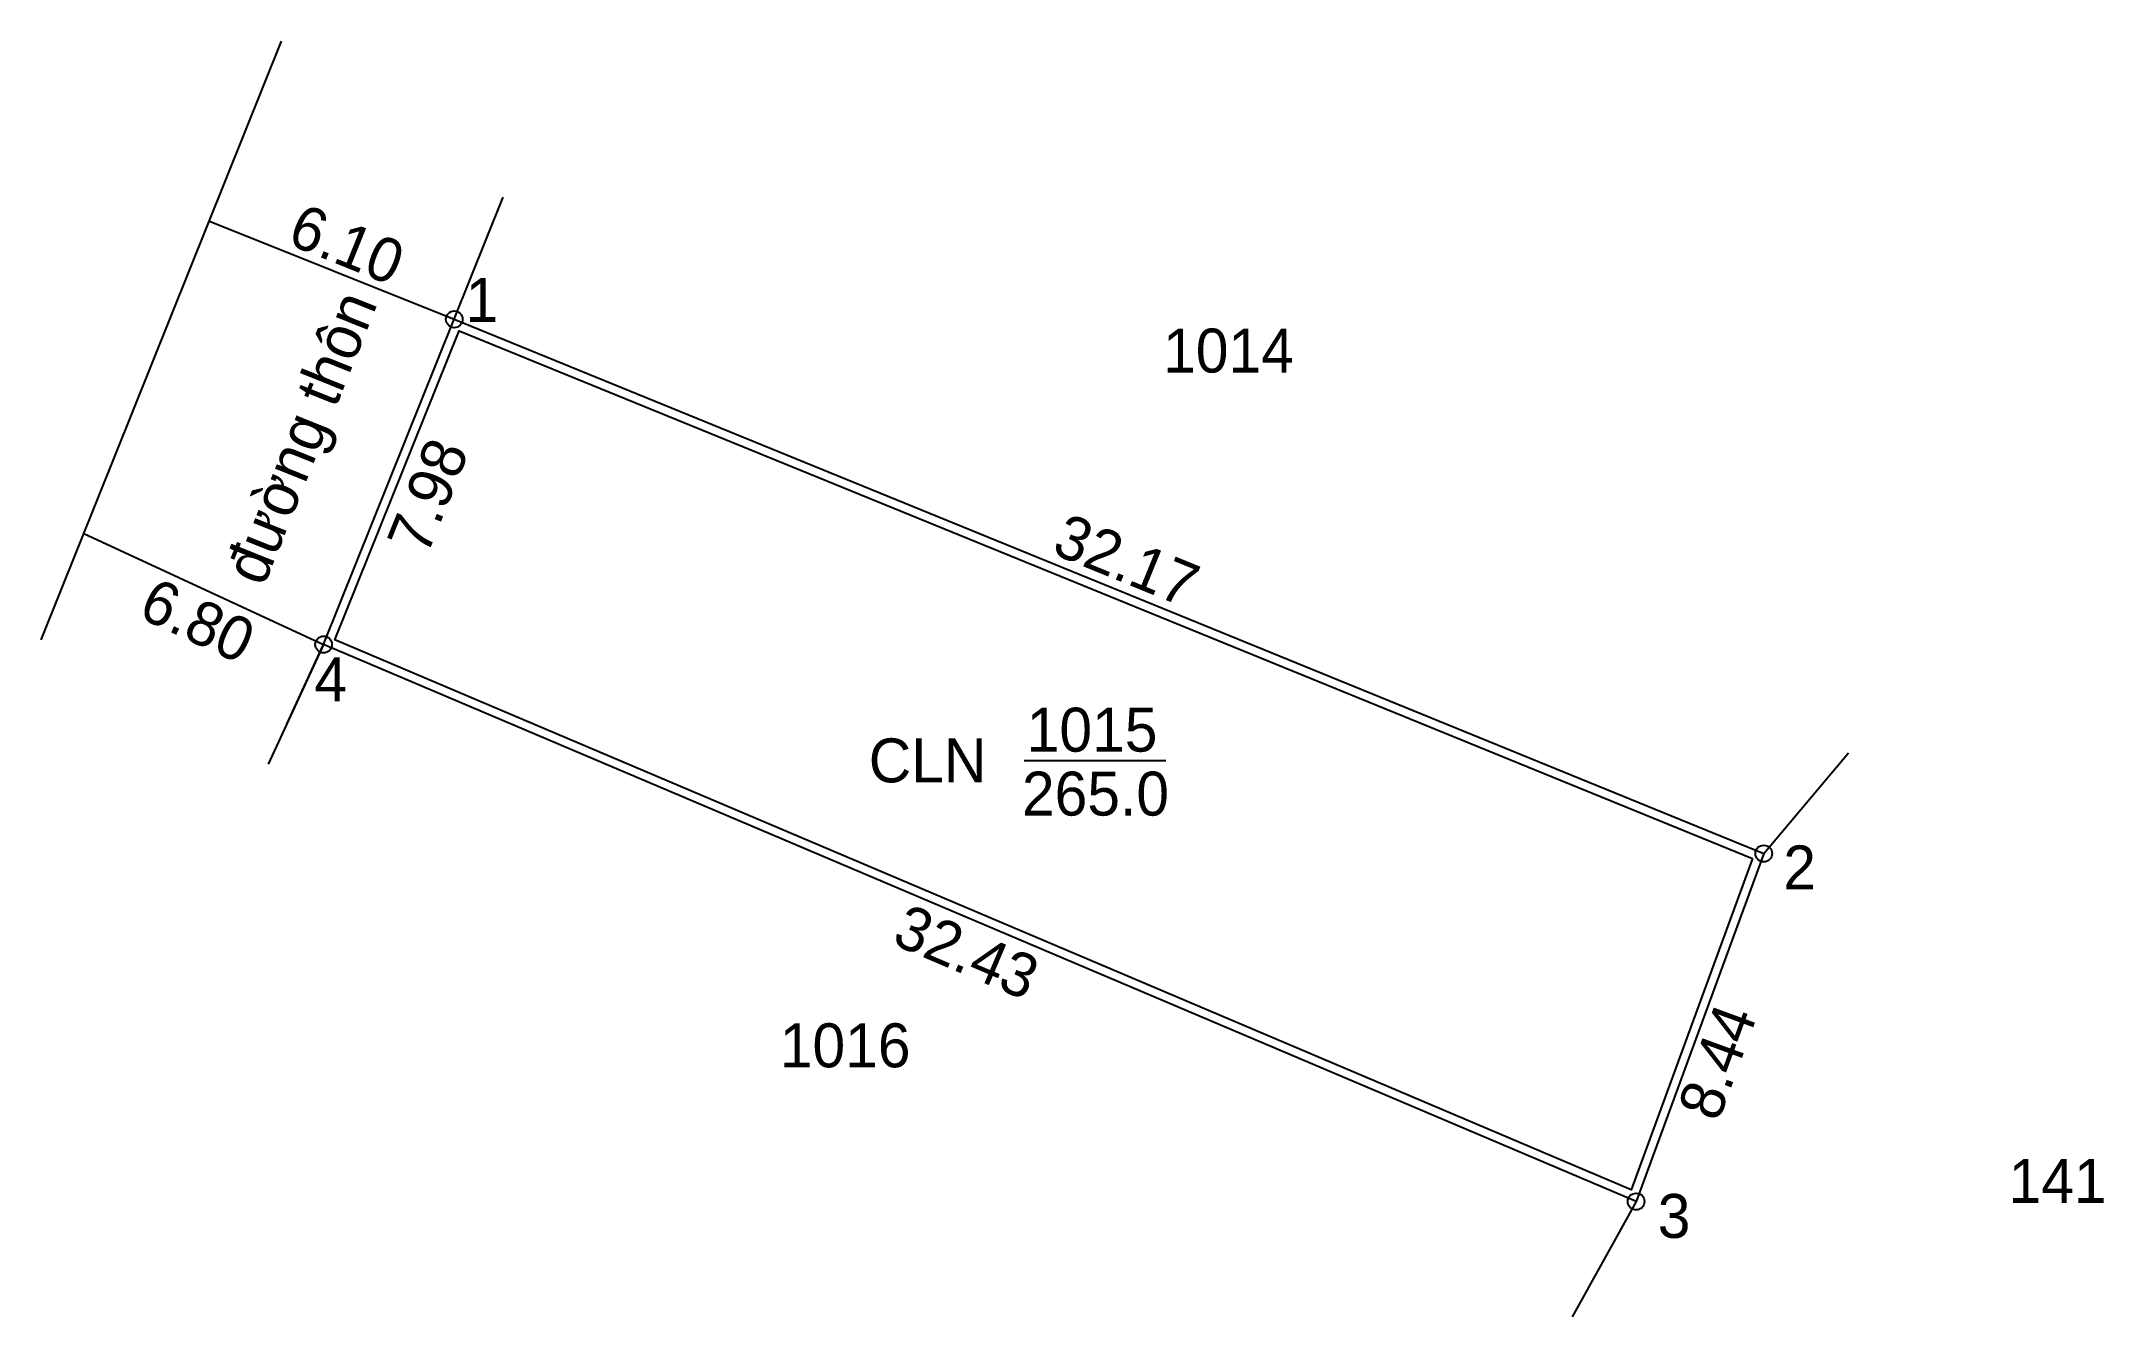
# Model space of a CAD drawing. Extents: x 547617 to 547663.9, y 1837548.7 to 1837577.8.
import ezdxf

# ---------------------------------------------------------------- set-up
doc = ezdxf.new("R2010")
doc.units = 0
for name, color, linetype in [('CanhThua', 7, 'Continuous'), ('ChieuDaiCanhThua', 7, 'Continuous'), ('Level 1', 7, 'Continuous'), ('Level 2', 7, 'Continuous'), ('Level 23', 7, 'Continuous'), ('MocDinhThua', 7, 'Continuous'), ('NhanDiaChinhThua', 7, 'Continuous'), ('RauThua', 7, 'Continuous'), ('SoHieuDinhThua', 7, 'Continuous'), ('TenChuLanCan', 7, 'Continuous')]:
    doc.layers.add(name, color=color, linetype=linetype)

msp = doc.modelspace()

# ---------------------------------------------------------------- linework, layer by layer
at = {"layer": 'CanhThua'}
for p, q in [((547623.372, 1837564.048), (547626.344, 1837571.449)), ((547623.372, 1837564.048), (547626.344, 1837571.449)), ((547626.344, 1837571.449), (547656.127, 1837559.29)), ((547653.224, 1837551.369), (547623.372, 1837564.048)), ((547656.127, 1837559.29), (547653.224, 1837551.369))]:
    msp.add_line(p, q, dxfattribs=at)
at = {"layer": 'ChieuDaiCanhThua'}
for p, q in [((547620.775, 1837573.685), (547626.344, 1837571.449)), ((547617.919, 1837566.571), (547623.372, 1837564.048))]:
    msp.add_line(p, q, dxfattribs=at)
at = {"layer": 'Level 1'}
msp.add_lwpolyline([(547616.95, 1837564.157), (547622.418, 1837577.779)], dxfattribs=at)
at = {"layer": 'Level 2'}
msp.add_lwpolyline([(547655.873, 1837559.178), (547653.109, 1837551.635), (547623.631, 1837564.155), (547626.455, 1837571.188)], close=True, dxfattribs=at)
at = {"layer": 'Level 23'}
for p, q in [((547626.344, 1837571.449), (547627.086, 1837573.305)), ((547622.534, 1837562.238), (547623.372, 1837564.048))]:
    msp.add_line(p, q, dxfattribs=at)
at = {"layer": 'MocDinhThua'}
for centre in [(547626.344, 1837571.449), (547623.372, 1837564.048), (547656.127, 1837559.29), (547653.224, 1837551.369)]:
    msp.add_circle(centre, 0.19, dxfattribs=at)
at = {"layer": 'NhanDiaChinhThua'}
msp.add_line((547639.309, 1837561.41), (547642.527, 1837561.41), dxfattribs=at)
at = {"layer": 'RauThua'}
for p, q in [((547626.344, 1837571.449), (547627.457, 1837574.233)), ((547623.372, 1837564.048), (547622.113, 1837561.327)), ((547656.127, 1837559.29), (547658.057, 1837561.584)), ((547653.224, 1837551.369), (547651.771, 1837548.747))]:
    msp.add_line(p, q, dxfattribs=at)

# ---------------------------------------------------------------- texts
at = {"layer": 'ChieuDaiCanhThua'}
for s, rotation, p in [('6.10', 338.1212, (547622.509, 1837573.178)), ('7.98', 68.1212, (547625.72, 1837566.041)), ('32.17', 337.7921, (547639.9, 1837566.132)), ('6.80', 335.1759, (547619.119, 1837564.686)), ('32.43', 336.9877, (547636.263, 1837557.247)), ('8.44', 69.8724, (547655.089, 1837553.155))]:
    msp.add_text(s, height=1, rotation=rotation, dxfattribs=at).set_placement(p)
at = {"layer": 'Level 1'}
msp.add_text('đường thôn', height=1, rotation=68.1212, dxfattribs=at).set_placement((547622.009, 1837565.343))
at = {"layer": 'NhanDiaChinhThua'}
for s, p in [('1015', (547639.363, 1837561.609)), ('CLN', (547635.771, 1837560.91)), ('265.0', (547639.255, 1837560.154))]:
    msp.add_text(s, height=1, dxfattribs=at).set_placement(p)
at = {"layer": 'SoHieuDinhThua'}
for s, p in [('1', (547626.602, 1837571.391)), ('4', (547623.162, 1837562.753)), ('2', (547656.571, 1837558.474)), ('3', (547653.715, 1837550.542))]:
    msp.add_text(s, height=1, dxfattribs=at).set_placement(p)
at = {"layer": 'TenChuLanCan'}
for s, p in [('1014', (547642.465, 1837570.238)), ('1016', (547633.747, 1837554.425)), ('141', (547661.694, 1837551.339))]:
    msp.add_text(s, height=1, dxfattribs=at).set_placement(p)

doc.saveas('drawing.dxf')
